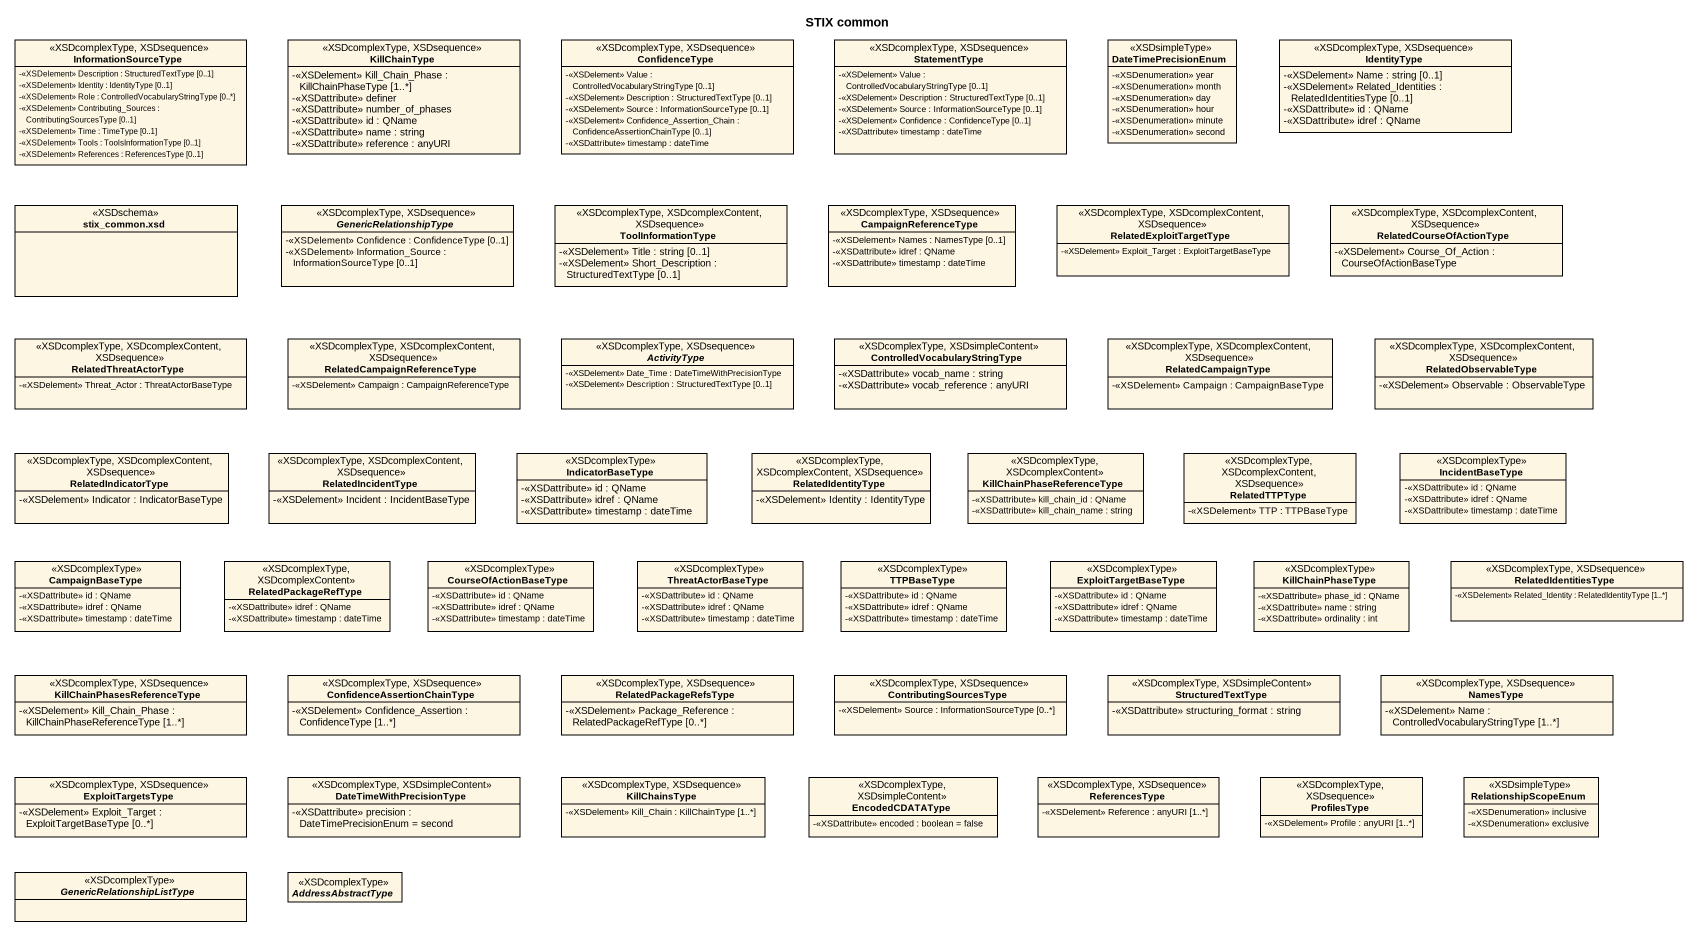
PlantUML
@startuml
title STIX common
hide circle
hide empty members
skinparam classAttributeIconSize 0
class InformationSourceType <<XSDcomplexType, XSDsequence>> {
  -<<XSDelement>> Description : StructuredTextType [0..1]
  -<<XSDelement>> Identity : IdentityType [0..1]
  -<<XSDelement>> Role : ControlledVocabularyStringType [0..*]
  -<<XSDelement>> Contributing_Sources : ContributingSourcesType [0..1]
  -<<XSDelement>> Time : TimeType [0..1]
  -<<XSDelement>> Tools : ToolsInformationType [0..1]
  -<<XSDelement>> References : ReferencesType [0..1]
}
class KillChainType <<XSDcomplexType, XSDsequence>> {
  -<<XSDelement>> Kill_Chain_Phase : KillChainPhaseType [1..*]
  -<<XSDattribute>> definer
  -<<XSDattribute>> number_of_phases
  -<<XSDattribute>> id : QName
  -<<XSDattribute>> name : string
  -<<XSDattribute>> reference : anyURI
}
class ConfidenceType <<XSDcomplexType, XSDsequence>> {
  -<<XSDelement>> Value : ControlledVocabularyStringType [0..1]
  -<<XSDelement>> Description : StructuredTextType [0..1]
  -<<XSDelement>> Source : InformationSourceType [0..1]
  -<<XSDelement>> Confidence_Assertion_Chain : ConfidenceAssertionChainType [0..1]
  -<<XSDattribute>> timestamp : dateTime
}
class StatementType <<XSDcomplexType, XSDsequence>> {
  -<<XSDelement>> Value : ControlledVocabularyStringType [0..1]
  -<<XSDelement>> Description : StructuredTextType [0..1]
  -<<XSDelement>> Source : InformationSourceType [0..1]
  -<<XSDelement>> Confidence : ConfidenceType [0..1]
  -<<XSDattribute>> timestamp : dateTime
}
class DateTimePrecisionEnum <<XSDsimpleType>> {
  -<<XSDenumeration>> year
  -<<XSDenumeration>> month
  -<<XSDenumeration>> day
  -<<XSDenumeration>> hour
  -<<XSDenumeration>> minute
  -<<XSDenumeration>> second
}
class IdentityType <<XSDcomplexType, XSDsequence>> {
  -<<XSDelement>> Name : string [0..1]
  -<<XSDelement>> Related_Identities : RelatedIdentitiesType [0..1]
  -<<XSDattribute>> id : QName
  -<<XSDattribute>> idref : QName
}
class "stix_common.xsd" as stix_common_xsd <<XSDschema>>
abstract class GenericRelationshipType <<XSDcomplexType, XSDsequence>> {
  -<<XSDelement>> Confidence : ConfidenceType [0..1]
  -<<XSDelement>> Information_Source : InformationSourceType [0..1]
}
class ToolInformationType <<XSDcomplexType, XSDcomplexContent, XSDsequence>> {
  -<<XSDelement>> Title : string [0..1]
  -<<XSDelement>> Short_Description : StructuredTextType [0..1]
}
class CampaignReferenceType <<XSDcomplexType, XSDsequence>> {
  -<<XSDelement>> Names : NamesType [0..1]
  -<<XSDattribute>> idref : QName
  -<<XSDattribute>> timestamp : dateTime
}
class RelatedExploitTargetType <<XSDcomplexType, XSDcomplexContent, XSDsequence>> {
  -<<XSDelement>> Exploit_Target : ExploitTargetBaseType
}
class RelatedCourseOfActionType <<XSDcomplexType, XSDcomplexContent, XSDsequence>> {
  -<<XSDelement>> Course_Of_Action : CourseOfActionBaseType
}
class RelatedThreatActorType <<XSDcomplexType, XSDcomplexContent, XSDsequence>> {
  -<<XSDelement>> Threat_Actor : ThreatActorBaseType
}
class RelatedCampaignReferenceType <<XSDcomplexType, XSDcomplexContent, XSDsequence>> {
  -<<XSDelement>> Campaign : CampaignReferenceType
}
abstract class ActivityType <<XSDcomplexType, XSDsequence>> {
  -<<XSDelement>> Date_Time : DateTimeWithPrecisionType
  -<<XSDelement>> Description : StructuredTextType [0..1]
}
class "ControlledVocabularyStringType" as ControlledVocabularyStringTy <<XSDcomplexType, XSDsimpleContent>> {
  -<<XSDattribute>> vocab_name : string
  -<<XSDattribute>> vocab_reference : anyURI
}
class RelatedCampaignType <<XSDcomplexType, XSDcomplexContent, XSDsequence>> {
  -<<XSDelement>> Campaign : CampaignBaseType
}
class RelatedObservableType <<XSDcomplexType, XSDcomplexContent, XSDsequence>> {
  -<<XSDelement>> Observable : ObservableType
}
class RelatedIndicatorType <<XSDcomplexType, XSDcomplexContent, XSDsequence>> {
  -<<XSDelement>> Indicator : IndicatorBaseType
}
class RelatedIncidentType <<XSDcomplexType, XSDcomplexContent, XSDsequence>> {
  -<<XSDelement>> Incident : IncidentBaseType
}
class IndicatorBaseType <<XSDcomplexType>> {
  -<<XSDattribute>> id : QName
  -<<XSDattribute>> idref : QName
  -<<XSDattribute>> timestamp : dateTime
}
class RelatedIdentityType <<XSDcomplexType, XSDcomplexContent, XSDsequence>> {
  -<<XSDelement>> Identity : IdentityType
}
class KillChainPhaseReferenceType <<XSDcomplexType, XSDcomplexContent>> {
  -<<XSDattribute>> kill_chain_id : QName
  -<<XSDattribute>> kill_chain_name : string
}
class RelatedTTPType <<XSDcomplexType, XSDcomplexContent, XSDsequence>> {
  -<<XSDelement>> TTP : TTPBaseType
}
class IncidentBaseType <<XSDcomplexType>> {
  -<<XSDattribute>> id : QName
  -<<XSDattribute>> idref : QName
  -<<XSDattribute>> timestamp : dateTime
}
class CampaignBaseType <<XSDcomplexType>> {
  -<<XSDattribute>> id : QName
  -<<XSDattribute>> idref : QName
  -<<XSDattribute>> timestamp : dateTime
}
class RelatedPackageRefType <<XSDcomplexType, XSDcomplexContent>> {
  -<<XSDattribute>> idref : QName
  -<<XSDattribute>> timestamp : dateTime
}
class CourseOfActionBaseType <<XSDcomplexType>> {
  -<<XSDattribute>> id : QName
  -<<XSDattribute>> idref : QName
  -<<XSDattribute>> timestamp : dateTime
}
class ThreatActorBaseType <<XSDcomplexType>> {
  -<<XSDattribute>> id : QName
  -<<XSDattribute>> idref : QName
  -<<XSDattribute>> timestamp : dateTime
}
class TTPBaseType <<XSDcomplexType>> {
  -<<XSDattribute>> id : QName
  -<<XSDattribute>> idref : QName
  -<<XSDattribute>> timestamp : dateTime
}
class ExploitTargetBaseType <<XSDcomplexType>> {
  -<<XSDattribute>> id : QName
  -<<XSDattribute>> idref : QName
  -<<XSDattribute>> timestamp : dateTime
}
class KillChainPhaseType <<XSDcomplexType>> {
  -<<XSDattribute>> phase_id : QName
  -<<XSDattribute>> name : string
  -<<XSDattribute>> ordinality : int
}
class RelatedIdentitiesType <<XSDcomplexType, XSDsequence>> {
  -<<XSDelement>> Related_Identity : RelatedIdentityType [1..*]
}
class KillChainPhasesReferenceType <<XSDcomplexType, XSDsequence>> {
  -<<XSDelement>> Kill_Chain_Phase : KillChainPhaseReferenceType [1..*]
}
class ConfidenceAssertionChainType <<XSDcomplexType, XSDsequence>> {
  -<<XSDelement>> Confidence_Assertion : ConfidenceType [1..*]
}
class RelatedPackageRefsType <<XSDcomplexType, XSDsequence>> {
  -<<XSDelement>> Package_Reference : RelatedPackageRefType [0..*]
}
class ContributingSourcesType <<XSDcomplexType, XSDsequence>> {
  -<<XSDelement>> Source : InformationSourceType [0..*]
}
class StructuredTextType <<XSDcomplexType, XSDsimpleContent>> {
  -<<XSDattribute>> structuring_format : string
}
class NamesType <<XSDcomplexType, XSDsequence>> {
  -<<XSDelement>> Name : ControlledVocabularyStringType [1..*]
}
class ExploitTargetsType <<XSDcomplexType, XSDsequence>> {
  -<<XSDelement>> Exploit_Target : ExploitTargetBaseType [0..*]
}
class DateTimeWithPrecisionType <<XSDcomplexType, XSDsimpleContent>> {
  -<<XSDattribute>> precision : DateTimePrecisionEnum = second
}
class KillChainsType <<XSDcomplexType, XSDsequence>> {
  -<<XSDelement>> Kill_Chain : KillChainType [1..*]
}
class EncodedCDATAType <<XSDcomplexType, XSDsimpleContent>> {
  -<<XSDattribute>> encoded : boolean = false
}
class ReferencesType <<XSDcomplexType, XSDsequence>> {
  -<<XSDelement>> Reference : anyURI [1..*]
}
class ProfilesType <<XSDcomplexType, XSDsequence>> {
  -<<XSDelement>> Profile : anyURI [1..*]
}
class RelationshipScopeEnum <<XSDsimpleType>> {
  -<<XSDenumeration>> inclusive
  -<<XSDenumeration>> exclusive
}
abstract class GenericRelationshipListType <<XSDcomplexType>>
abstract class AddressAbstractType <<XSDcomplexType>>
@enduml
